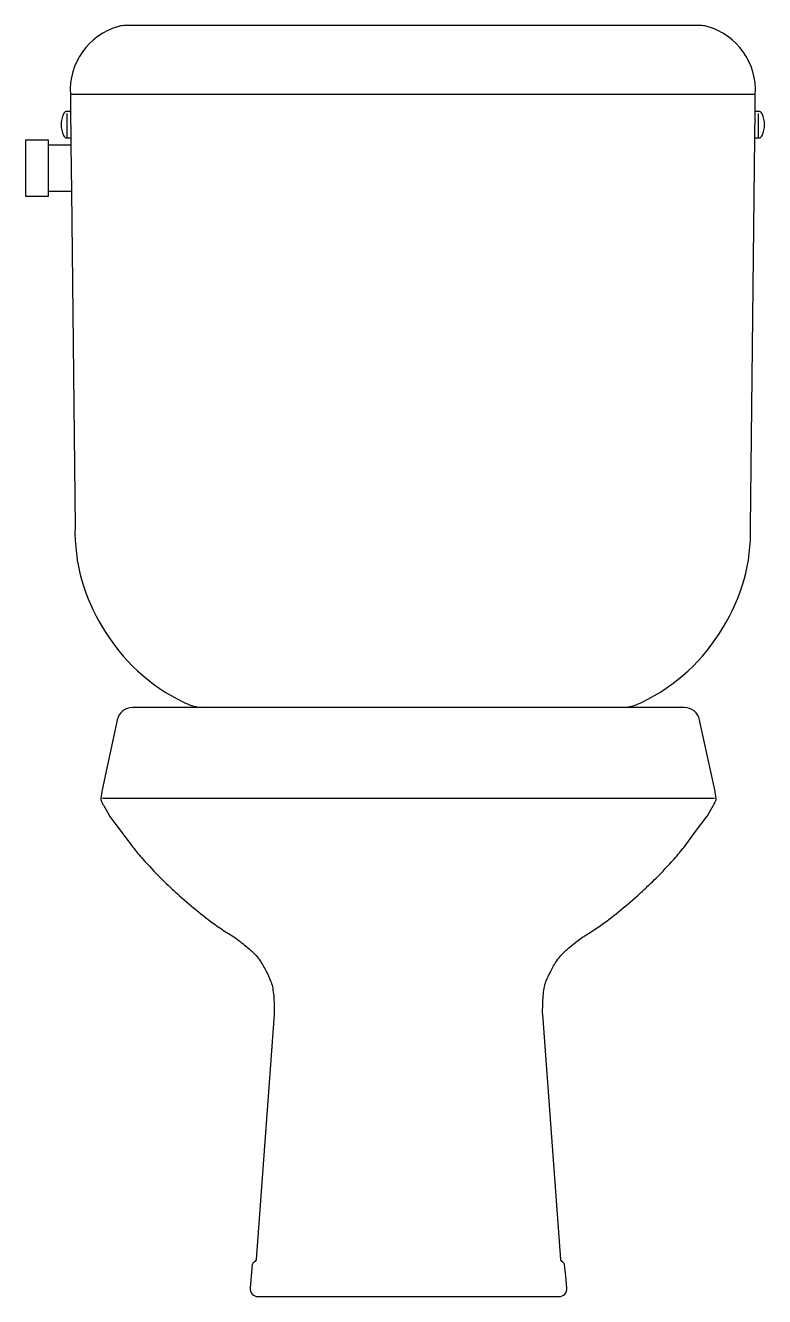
# Model space of a CAD drawing. Extents: x -860.919 to -860.442, y 507.596 to 508.417.
import ezdxf

# ---------------------------------------------------------------- set-up
doc = ezdxf.new("R2010")
doc.units = 0
doc.header["$LTSCALE"] = 50
doc.header["$MEASUREMENT"] = 0
doc.layers.add('A-PECAS', color=2, linetype='CONTINUOUS')
doc.layers.add('ESC1-50', color=1, linetype='CONTINUOUS')

# ---------------------------------------------------------------- blocks, each defined once
blk = doc.blocks.new('CP-818-F')
at = {"layer": 'A-PECAS'}
blk.add_lwpolyline([(0.13733, 0.38, 0.065714), (0.148, 0.3835, 0.149646), (0.2, 0.4315, 0.146949), (0.218, 0.4965), (0.2207, 0.74746), (0.22367, 0.7475, 0.12274), (0.22443, 0.74776, 0.126576), (0.2255, 0.749, 0.09902), (0.227, 0.756, 0.09902), (0.2255, 0.763, 0.126576), (0.22443, 0.76424, 0.12274), (0.22367, 0.7645), (0.22088, 0.76453), (0.221, 0.7755, 0.354767), (0.18991, 0.8194, 0.024593), (0.18853, 0.81974, 0.05216), (0.18436, 0.82), (0, 0.82), (-0.18436, 0.82, 0.05216), (-0.18853, 0.81974, 0.024593), (-0.18991, 0.8194, 0.354767), (-0.221, 0.7755), (-0.22088, 0.76453), (-0.22367, 0.7645, 0.12274), (-0.22443, 0.76424, 0.126576), (-0.2255, 0.763, 0.09902), (-0.227, 0.756, 0.09902), (-0.2255, 0.749, 0.126576), (-0.22443, 0.74776, 0.12274), (-0.22367, 0.7475), (-0.2207, 0.74746), (-0.22065, 0.74284), (-0.235, 0.74284), (-0.235, 0.746), (-0.25, 0.746), (-0.25, 0.728), (-0.25, 0.71), (-0.235, 0.71), (-0.235, 0.71316), (-0.22033, 0.71316), (-0.218, 0.4965, 0.146949), (-0.2, 0.4315, 0.149646), (-0.148, 0.3835, 0.065714), (-0.13733, 0.38)], format="xyb", dxfattribs=at)
blk.add_lwpolyline([(-0.00565, 0.38), (-0.09329, 0.38), (-0.18092, 0.38, 0.171373), (-0.1872, 0.37778, 0.171373), (-0.1907, 0.37211), (-0.19115, 0.37), (-0.20045, 0.327, 0.02834), (-0.20134, 0.3214, 0.115364), (-0.20115, 0.32, 0.025978), (-0.20081, 0.31921, 0.008904), (-0.19965, 0.317, 0.004971), (-0.19626, 0.31093, 0.031099), (-0.19565, 0.31), (-0.18815, 0.3), (-0.18065, 0.29, 0.022332), (-0.17431, 0.28228, 0.013172), (-0.16265, 0.27, 0.006071), (-0.15791, 0.26537, 0.00511), (-0.15215, 0.26, 0.01399), (-0.1399, 0.24941, 0.014668), (-0.12765, 0.24, 0.021156), (-0.11936, 0.23452, -0.026019), (-0.11265, 0.23, -0.007338), (-0.10876, 0.22698, -0.008969), (-0.10565, 0.2244, -0.015888), (-0.10369, 0.2226, -0.011634), (-0.10115, 0.22, -0.043458), (-0.09859, 0.21671, -0.023249), (-0.09465, 0.21, -0.025728), (-0.09175, 0.2037, -0.046332), (-0.09065, 0.2, -0.021441), (-0.08993, 0.19528, -0.019336), (-0.08955, 0.19, -0.004932), (-0.08941, 0.18349, -0.021512), (-0.08945, 0.182), (-0.09528, 0.10293), (-0.1011, 0.02385, -0.088821), (-0.10113, 0.02374, -0.017063), (-0.10139, 0.02322, -0.147973), (-0.10238, 0.02224, 0.152698), (-0.10333, 0.02128, 0.018265), (-0.10359, 0.02074, 0.078972), (-0.10362, 0.0206), (-0.10429, 0.01311), (-0.10496, 0.00561, 0.206237), (-0.10366, 0.00165, 0.214874), (-0.1, 0), (-0.05141, 0), (-0.00283, 0), (0.04576, 0), (0.09435, 0, 0.214874), (0.09801, 0.00165, 0.206237), (0.09931, 0.00561), (0.09864, 0.01311), (0.09797, 0.0206, 0.078972), (0.09793, 0.02074, 0.018265), (0.09767, 0.02128, 0.152698), (0.09673, 0.02224, -0.147973), (0.09574, 0.02322, -0.017063), (0.09548, 0.02374, -0.088821), (0.09545, 0.02385), (0.08963, 0.10293), (0.0838, 0.182, -0.021512), (0.08375, 0.18349, -0.004932), (0.0839, 0.19, -0.019336), (0.08427, 0.19528, -0.021441), (0.085, 0.2, -0.046332), (0.0861, 0.2037, -0.025728), (0.089, 0.21, -0.023249), (0.09293, 0.21671, -0.043458), (0.0955, 0.22, -0.011634), (0.09804, 0.2226, -0.015888), (0.1, 0.2244, -0.008969), (0.1031, 0.22698, -0.007338), (0.107, 0.23, -0.026019), (0.1137, 0.23452, 0.021156), (0.122, 0.24, 0.014668), (0.13425, 0.24941, 0.01399), (0.1465, 0.26, 0.00511), (0.15226, 0.26537, 0.006071), (0.157, 0.27, 0.013172), (0.16865, 0.28228, 0.022332), (0.175, 0.29), (0.1825, 0.3), (0.19, 0.31, 0.031099), (0.19061, 0.31093, 0.004971), (0.194, 0.317, 0.008904), (0.19516, 0.31921, 0.025978), (0.1955, 0.32, 0.115364), (0.19568, 0.3214, 0.02834), (0.1948, 0.327), (0.1855, 0.37), (0.18504, 0.37211, 0.171373), (0.18155, 0.37778, 0.171373), (0.17527, 0.38), (0.08763, 0.38), (0, 0.38)], format="xyb", close=True, dxfattribs=at)
at = {"layer": 'ESC1-50'}
for points in [[(0.221, 0.7755), (0, 0.7755), (-0.221, 0.7755)], [(-0.223, 0.748), (-0.223, 0.76331)], [(0.2207, 0.74746), (0.22088, 0.76453)], [(0.223, 0.748), (0.223, 0.76331)], [(-0.235, 0.71316), (-0.235, 0.728), (-0.235, 0.74284)], [(0.19468, 0.3214), (-0.20034, 0.3214)]]:
    blk.add_lwpolyline(points, dxfattribs=at)
for points in [[(-0.22088, 0.76453), (-0.2207, 0.74746, 0.146949)], [(-0.22065, 0.74284), (-0.22033, 0.71316, 0.146949)]]:
    blk.add_lwpolyline(points, format="xyb", dxfattribs=at)

msp = doc.modelspace()

# ---------------------------------------------------------------- block references
at = {"layer": 'A-PECAS'}
msp.add_blockref('CP-818-F', (-860.66935, 507.59646), dxfattribs=at)

doc.saveas('drawing.dxf')
